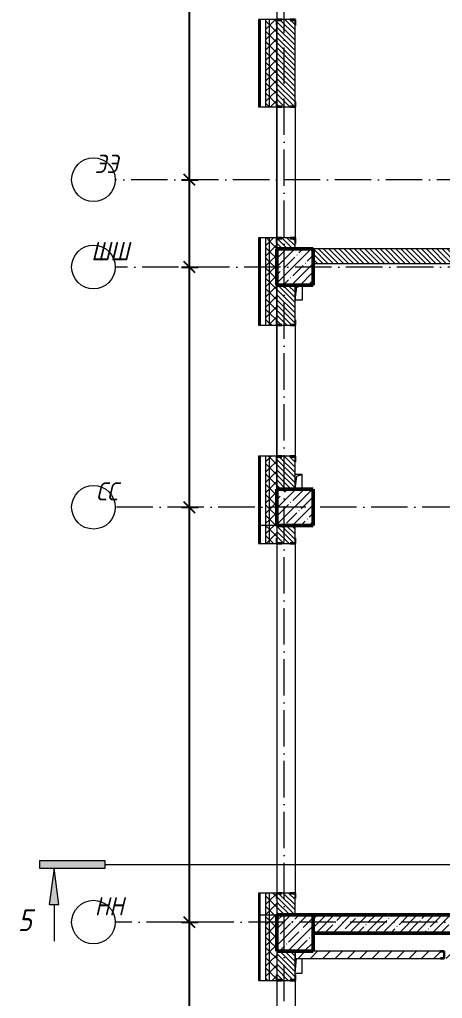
# Model space of a CAD drawing. Header units: millimetres. Extents: x -401725 to 250493, y 305116 to 802890.
# Drawn here: x 138701 to 144510, y 390075 to 403523 of the extents above; entities that cross this region are included whole.
import ezdxf

# ---------------------------------------------------------------- set-up
doc = ezdxf.new("R2010")
doc.units = ezdxf.units.MM
doc.linetypes.add('50_200_ШТРИХ_1Т_ш5_п1_п1_', pattern=[700, 500, -100, 0, -100])
for name, color, linetype, lineweight in [('A-____-____-DIMS', 7, 'Continuous', 9), ('A-GENM-____-MCUT', 7, 'Continuous', 25), ('A-GENM-____-OTLN', 7, 'Continuous', 9), ('A-GENM-____-OTLN-1', 7, 'Continuous', 25), ('A-WALL-____-MCUT', 7, 'Continuous', 13), ('A-WALL-____-MCUT-1', 7, 'Continuous', 9), ('A-WALL-____-MCUT-2', 7, 'Continuous', 50), ('A-WALL-____-OTLN', 7, 'Continuous', 9), ('A-WALL-____-PATT-1', 7, 'Continuous', 9), ('A-WALL-FNSH-MCUT-1', 7, 'Continuous', 9), ('G-____-____-SYMB', 7, 'Continuous', 9), ('S-COLS-____-MCUT', 7, 'Continuous', 50), ('S-COLS-____-OTLN', 7, 'Continuous', 9), ('S-GRID-____-IDEN', 7, 'Continuous', 9), ('S-GRID-____-OTLN-1', 7, '50_200_ШТРИХ_1Т_ш5_п1_п1_', 9)]:
    doc.layers.add(name, color=color, linetype=linetype, lineweight=lineweight)
doc.layers.add('G-____-____-SYMB-1', color=9, linetype='Continuous', lineweight=9, true_color=0x808080)
doc.styles.add('ISOCPEUR_I', font='isocpeui.ttf', dxfattribs={"width": 0.9, "height": 2.5})
doc.styles.add('ISOCPEUR_I_10', font='isocpeui.ttf', dxfattribs={"width": 0.9, "height": 180})
doc.styles.add('ISOCPEUR_I_9', font='isocpeui.ttf', dxfattribs={"width": 0.9, "height": 250})
doc.dimstyles.new('ISO-2_5_0_9К_БОЛЬШОЙ_ОСИ', dxfattribs={"dimscale": 304.8, "dimtxt": 248.995294, "dimasz": 0.492126, "dimexe": 0.393701, "dimexo": 0, "dimgap": 0, "dimtad": 1, "dimdec": 0, "dimzin": 0, "dimdsep": 46, "dimtxsty": 'ISOCPEUR_I', "dimblk1": 'OBLIQUE', "dimblk2": 'OBLIQUE', "dimsah": 1, "dimcen": 0.09, "dimdle": 0.393701, "dimazin": 0, "dimtfac": 1, "dimtdec": 4, "dimtix": 1, "dimtmove": 0, "dimatfit": 3, "dimfxl": 1, "dimtvp": 1, "dimtolj": 1, "dimtzin": 0, "dimarcsym": 2})
pattern_1 = [(135, (144685.44, 323542.244), (-35.35534, -35.35534), [])]
pattern_2 = [(45, (144685.44, 323542.24), (-70.71068, 70.71068), []), (135, (144685.44, 323542.24), (-70.71068, -70.71068), [])]
pattern_3 = [(45, (144685.44, 323542.24), (-85.53659, 85.53659), []), (45, (144742.46, 323542.24), (-85.53659, 85.53659), [])]

# ---------------------------------------------------------------- blocks, each defined once
blk = doc.blocks.new('BSC_Колонна _Прямоугольная - 500х500-V23-АР1_План отверстий 3 этажа в осях 1-64_Ю-ЯЯ')
at = {"layer": 'S-COLS-____-OTLN'}
h = blk.add_hatch(dxfattribs=at)
h.set_pattern_fill('FP_30', color=256, style=0, pattern_type=2)
h.set_pattern_definition([(45, (2200, -67431.04), (-114.04925, 114.04925), []), (45, (2314.05, -67431.04), (-114.04925, 114.04925), [201.613, -40.323, 3.353, -36.97])])
h.paths.add_polyline_path([(-250, -250), (250, -250), (250, 250), (-250, 250)], flags=0)
at = {"layer": 'S-COLS-____-MCUT'}
for p, q in [((250, 250), (-250, 250)), ((-250, 250), (-250, -250)), ((250, -250), (250, 250)), ((-250, -250), (250, -250))]:
    blk.add_line(p, q, dxfattribs=at)
blk = doc.blocks.new('BSC_Колонна _Прямоугольная - 500х500-V26-АР1_План отверстий 3 этажа в осях 1-64_Ю-ЯЯ')
at = {"layer": 'S-COLS-____-OTLN'}
h = blk.add_hatch(dxfattribs=at)
h.set_pattern_fill('FP_33', color=256, style=0, pattern_type=2)
h.set_pattern_definition([(45, (2200, -76581.04), (-114.04925, 114.04925), []), (45, (2314.05, -76581.04), (-114.04925, 114.04925), [201.613, -40.323, 3.353, -36.97])])
h.paths.add_polyline_path([(-250, -250), (250, -250), (250, 250), (-250, 250), (-250, 16)], flags=0)
at = {"layer": 'S-COLS-____-MCUT'}
for p, q in [((250, 250), (-250, 250)), ((-250, 250), (-250, -250)), ((250, -250), (250, 250)), ((-250, -250), (250, -250))]:
    blk.add_line(p, q, dxfattribs=at)
blk = doc.blocks.new('BSC_Колонна _Прямоугольная - 500х500-V32-АР1_План отверстий 3 этажа в осях 1-64_Ю-ЯЯ')
at = {"layer": 'S-COLS-____-OTLN'}
h = blk.add_hatch(dxfattribs=at)
h.set_pattern_fill('FP_39', color=256, style=0, pattern_type=2)
h.set_pattern_definition([(45, (2200, -73281.04), (-114.04925, 114.04925), []), (45, (2314.05, -73281.04), (-114.04925, 114.04925), [201.613, -40.323, 3.353, -36.97])])
h.paths.add_polyline_path([(-250, -250), (250, -250), (250, 250), (-250, 250), (-250, 87)], flags=0)
at = {"layer": 'S-COLS-____-MCUT'}
for p, q in [((250, 250), (-250, 250)), ((-250, 250), (-250, -250)), ((250, -250), (250, 250)), ((-250, -250), (250, -250))]:
    blk.add_line(p, q, dxfattribs=at)
blk = doc.blocks.new('Фахверк_СКБ_Уголок - 250_2700-27497298-АР1_План отверстий 3 этажа в осях 1-64_Ю-ЯЯ')
at = {"layer": 'A-GENM-____-MCUT'}
for p, q in [((200, 181), (125, 181)), ((125, 181), (125, 106)), ((131, 106), (131, 175)), ((131, 175), (200, 175)), ((200, 175), (200, 181)), ((125, 106), (131, 106)), ((131, -6), (125, -6)), ((125, -6), (125, -81)), ((125, -81), (200, -81)), ((131, -75), (131, -6)), ((200, -75), (131, -75)), ((200, -81), (200, -75))]:
    blk.add_line(p, q, dxfattribs=at)
blk = doc.blocks.new('Фахверк_СКБ_Уголок - 250_2700_1-27501432-АР1_План отверстий 3 этажа в осях 1-64_Ю-ЯЯ')
at = {"layer": 'A-GENM-____-MCUT'}
for p, q in [((200, 181), (125, 181)), ((125, 181), (125, 106)), ((131, 106), (131, 175)), ((131, 175), (200, 175)), ((200, 175), (200, 181)), ((125, 106), (131, 106)), ((131, -6), (125, -6)), ((125, -6), (125, -81)), ((125, -81), (200, -81)), ((131, -75), (131, -6)), ((200, -75), (131, -75)), ((200, -81), (200, -75))]:
    blk.add_line(p, q, dxfattribs=at)
blk = doc.blocks.new('154_Фахверк_СКБ_Швеллер - Тип_100_3960-28515445-АР1_План отверстий 3 этажа в осях 1-64_Ю-ЯЯ')
at = {"layer": 'A-GENM-____-MCUT'}
for p, q in [((175, 50), (125, 50)), ((125, 50), (125, -50)), ((128, 47), (175, 47)), ((128, -47), (128, 47)), ((175, 47), (175, 50)), ((125, -50), (175, -50)), ((175, -47), (128, -47)), ((175, -50), (175, -47))]:
    blk.add_line(p, q, dxfattribs=at)
blk = doc.blocks.new('AR_Отверстие прямоугольное _в плите_ - AR_Отверстие прямоугольное _в плите_-30510814-АР1_План отверстий 3 этажа в осях 1-64_Ю-ЯЯ')
at = {"layer": 'A-GENM-____-OTLN'}
for p, q in [((-50, -150), (-32, 50)), ((50, -150), (50, 50)), ((-50, -150), (50, -150))]:
    blk.add_line(p, q, dxfattribs=at)
blk = doc.blocks.new('AR_Отверстие прямоугольное _в плите_ - AR_Отверстие прямоугольное _в плите_-V176-АР1_План отверстий 3 этажа в осях 1-64_Ю-ЯЯ')
at = {"layer": 'A-GENM-____-OTLN'}
for p, q in [((-50, 100), (-50, -100)), ((-50, -100), (-25, 75)), ((-25, 75), (50, 100)), ((50, -100), (50, 100)), ((-50, -100), (50, -100))]:
    blk.add_line(p, q, dxfattribs=at)
blk = doc.blocks.new('AR_Отверстие прямоугольное _в плите_ - AR_Отверстие прямоугольное _в плите_-V179-АР1_План отверстий 3 этажа в осях 1-64_Ю-ЯЯ')
at = {"layer": 'A-GENM-____-OTLN'}
for p, q in [((50, 100), (-50, 100)), ((-50, -100), (-25, 75)), ((-25, 75), (50, 100)), ((50, -100), (50, 100))]:
    blk.add_line(p, q, dxfattribs=at)
blk = doc.blocks.new('Ось сетки - Круг_Ø6_00__ISO-2_5_0_9K_-25732049-АР1_План отверстий 3 этажа в осях 1-64_Ю-ЯЯ')
at = {"layer": 'S-GRID-____-IDEN'}
blk.add_circle((0, 0), 3, dxfattribs=at)
blk = doc.blocks.new('Разрез - Заголовок разреза-10218885-АР1_План отверстий 3 этажа в осях 1-64_Ю-ЯЯ')
at = {"layer": 'G-____-____-SYMB'}
for points in [[(0, 0.5), (0, -0.5), (-9, -0.5), (-9, 0.5)], [(-6.34, -5.5), (-7.66, -5.5), (-7, -0.5)]]:
    blk.add_hatch(color=256, dxfattribs=at).paths.add_polyline_path(points, flags=0)
for p, q in [((0, 0.5), (-9, 0.5)), ((-9, 0.5), (-9, -0.5)), ((0, -0.5), (0, 0.5)), ((-9, -0.5), (0, -0.5)), ((-7, -0.5), (-7.66, -5.5)), ((-6.34, -5.5), (-7, -0.5)), ((-7.66, -5.5), (-6.34, -5.5)), ((-7, -5.5), (-7, -10.5))]:
    blk.add_line(p, q, dxfattribs=at)
blk = doc.blocks.new('_Oblique')
at = {"color": 0, "linetype": 'ByBlock', "lineweight": -2}
blk.add_line((-0.5, -0.5), (0.5, 0.5), dxfattribs=at)
blk = doc.blocks.new('*D9761')
at = {"layer": 'A-____-____-DIMS', "color": 0, "lineweight": -2, "transparency": 16777216}
for p, q in [((141034, 386503), (141034, 391243)), ((140928, 391123), (141154, 391123)), ((140928, 386623), (141154, 386623))]:
    blk.add_line(p, q, dxfattribs=at)
at = {"layer": 'Defpoints', "color": 0, "transparency": 16777216}
for p in [(140928, 391123), (141034, 391123), (140928, 386623)]:
    blk.add_point(p, dxfattribs=at)
at = {"layer": 'A-____-____-DIMS', "color": 0, "lineweight": -2, "transparency": 16777216, "xscale": 150, "yscale": 150, "zscale": 150}
for p, rotation in [((141034, 391123), 90), ((141034, 386623), 270)]:
    blk.add_blockref('_Oblique', p, dxfattribs=dict(at, rotation=rotation))
at = {"layer": 'A-____-____-DIMS', "color": 0, "transparency": 16777216, "insert": (141033, 388873), "char_height": 2.5, "width": 781.46, "attachment_point": 5, "rotation": 90, "style": 'ISOCPEUR_I'}
blk.add_mtext('\\A1;4500', dxfattribs=at)
blk = doc.blocks.new('*D9762')
at = {"layer": 'A-____-____-DIMS', "color": 0, "lineweight": -2, "transparency": 16777216}
for p, q in [((141034, 391003), (141034, 396943)), ((140928, 396823), (141154, 396823)), ((140928, 391123), (141154, 391123))]:
    blk.add_line(p, q, dxfattribs=at)
at = {"layer": 'Defpoints', "color": 0, "transparency": 16777216}
for p in [(140928, 396823), (141034, 396823), (140928, 391123)]:
    blk.add_point(p, dxfattribs=at)
at = {"layer": 'A-____-____-DIMS', "color": 0, "lineweight": -2, "transparency": 16777216, "xscale": 150, "yscale": 150, "zscale": 150}
for p, rotation in [((141034, 396823), 90), ((141034, 391123), 270)]:
    blk.add_blockref('_Oblique', p, dxfattribs=dict(at, rotation=rotation))
at = {"layer": 'A-____-____-DIMS', "color": 0, "transparency": 16777216, "insert": (141033, 393973), "char_height": 2.5, "width": 758.48, "attachment_point": 5, "rotation": 90, "style": 'ISOCPEUR_I'}
blk.add_mtext('\\A1;5700', dxfattribs=at)
blk = doc.blocks.new('*D9763')
at = {"layer": 'A-____-____-DIMS', "color": 0, "lineweight": -2, "transparency": 16777216}
for p, q in [((141034, 396703), (141034, 400243)), ((140928, 400123), (141154, 400123)), ((140928, 396823), (141154, 396823))]:
    blk.add_line(p, q, dxfattribs=at)
at = {"layer": 'Defpoints', "color": 0, "transparency": 16777216}
for p in [(140928, 400123), (141034, 400123), (140928, 396823)]:
    blk.add_point(p, dxfattribs=at)
at = {"layer": 'A-____-____-DIMS', "color": 0, "lineweight": -2, "transparency": 16777216, "xscale": 150, "yscale": 150, "zscale": 150}
for p, rotation in [((141034, 400123), 90), ((141034, 396823), 270)]:
    blk.add_blockref('_Oblique', p, dxfattribs=dict(at, rotation=rotation))
at = {"layer": 'A-____-____-DIMS', "color": 0, "transparency": 16777216, "insert": (141033, 398473), "char_height": 2.5, "width": 758.48, "attachment_point": 5, "rotation": 90, "style": 'ISOCPEUR_I'}
blk.add_mtext('\\A1;3300', dxfattribs=at)
blk = doc.blocks.new('*D9764')
at = {"layer": 'A-____-____-DIMS', "color": 0, "lineweight": -2, "transparency": 16777216}
for p, q in [((141034, 400003), (141034, 401443)), ((140928, 401323), (141154, 401323)), ((140928, 400123), (141154, 400123))]:
    blk.add_line(p, q, dxfattribs=at)
at = {"layer": 'Defpoints', "color": 0, "transparency": 16777216}
for p in [(140928, 401323), (141034, 401323), (140928, 400123)]:
    blk.add_point(p, dxfattribs=at)
at = {"layer": 'A-____-____-DIMS', "color": 0, "lineweight": -2, "transparency": 16777216, "xscale": 150, "yscale": 150, "zscale": 150}
for p, rotation in [((141034, 401323), 90), ((141034, 400123), 270)]:
    blk.add_blockref('_Oblique', p, dxfattribs=dict(at, rotation=rotation))
at = {"layer": 'A-____-____-DIMS', "color": 0, "transparency": 16777216, "insert": (141033, 400723), "char_height": 2.5, "width": 701.02, "attachment_point": 5, "rotation": 90, "style": 'ISOCPEUR_I'}
blk.add_mtext('\\A1;1200', dxfattribs=at)
blk = doc.blocks.new('*D9765')
at = {"layer": 'A-____-____-DIMS', "color": 0, "lineweight": -2, "transparency": 16777216}
for p, q in [((141034, 401203), (141034, 405693)), ((140928, 405573), (141154, 405573)), ((140928, 401323), (141154, 401323))]:
    blk.add_line(p, q, dxfattribs=at)
at = {"layer": 'Defpoints', "color": 0, "transparency": 16777216}
for p in [(140928, 405573), (141034, 405573), (140928, 401323)]:
    blk.add_point(p, dxfattribs=at)
at = {"layer": 'A-____-____-DIMS', "color": 0, "lineweight": -2, "transparency": 16777216, "xscale": 150, "yscale": 150, "zscale": 150}
for p, rotation in [((141034, 405573), 90), ((141034, 401323), 270)]:
    blk.add_blockref('_Oblique', p, dxfattribs=dict(at, rotation=rotation))
at = {"layer": 'A-____-____-DIMS', "color": 0, "transparency": 16777216, "insert": (141033, 403448), "char_height": 2.5, "width": 781.46, "attachment_point": 5, "rotation": 90, "style": 'ISOCPEUR_I'}
blk.add_mtext('\\A1;4250', dxfattribs=at)

msp = doc.modelspace()

# ---------------------------------------------------------------- hatches: boundary and pattern name
at = {"layer": 'A-WALL-____-PATT-1'}
h = msp.add_hatch(dxfattribs=at)
h.set_pattern_fill('FP_6', color=256, style=0, pattern_type=2)
h.set_pattern_definition(pattern_3)
h.paths.add_polyline_path([(141985.4376, 396403.2863), (142005.4376, 396403.2863), (142005.4376, 397523.2863), (141985.4376, 397523.2863), (141985.4376, 396910.5482)], flags=0)
h.paths.add_polyline_path([(142005.4376, 399323.2863), (142005.4376, 400523.2863), (141985.4376, 400523.2863), (141985.4376, 399323.2863)], flags=0)
h.paths.add_polyline_path([(142005.4376, 402323.2863), (142005.4376, 403523.2863), (141985.4376, 403523.2863), (141985.4376, 402323.2863)], flags=0)
h.paths.add_polyline_path([(141985.4376, 405323.2863), (142005.4376, 405323.2863), (142005.4376, 406523.2863), (141985.4376, 406523.2863)], flags=0)
h.paths.add_polyline_path([(141985.4376, 408323.2863), (142005.4376, 408323.2863), (142005.4376, 409473.2863), (141985.4376, 409473.2863)], flags=0)
h = msp.add_hatch(dxfattribs=at)
h.set_pattern_fill('FP_4', color=256, style=0, pattern_type=2)
h.set_pattern_definition(pattern_2)
h.paths.add_polyline_path([(142135.4376, 396573.2863), (142135.4376, 397523.2863), (142085.4376, 397523.2863), (142085.4376, 396573.2863)], flags=0)
h.paths.add_polyline_path([(142135.4376, 399323.2863), (142135.4376, 400523.2863), (142085.4376, 400523.2863), (142085.4376, 399323.2863)], flags=0)
h.paths.add_polyline_path([(142085.4376, 402323.2863), (142135.4376, 402323.2863), (142135.4376, 403523.2863), (142085.4376, 403523.2863), (142085.4376, 403368.4887)], flags=0)
h.paths.add_polyline_path([(142135.4376, 405323.2863), (142135.4376, 406523.2863), (142085.4376, 406523.2863), (142085.4376, 405323.2863)], flags=0)
h.paths.add_polyline_path([(142085.4376, 408323.2863), (142135.4376, 408323.2863), (142135.4376, 409373.2863), (142085.4376, 409373.2863), (142085.4376, 409019.1866)], flags=0)
h = msp.add_hatch(dxfattribs=at)
h.set_pattern_fill('FP_4', color=256, style=0, pattern_type=2)
h.set_pattern_definition(pattern_2)
h.paths.add_polyline_path([(142235.4376, 396573.2863), (142235.4376, 397448.2863), (142229.4376, 397448.2863), (142229.4376, 397523.2863), (142135.4376, 397523.2863), (142135.4376, 396573.2863)], flags=0)
h.paths.add_polyline_path([(142229.4376, 399323.2863), (142229.4376, 399398.2863), (142235.4376, 399398.2863), (142235.4376, 400448.2863), (142229.4376, 400448.2863), (142229.4376, 400523.2863), (142135.4376, 400523.2863), (142135.4376, 399323.2863)], flags=0)
h.paths.add_polyline_path([(142229.4376, 402323.2863), (142229.4376, 402398.2863), (142235.4376, 402398.2863), (142235.4376, 403448.2863), (142229.4376, 403448.2863), (142229.4376, 403523.2863), (142135.4376, 403523.2863), (142135.4376, 402323.2863)], flags=0)
h.paths.add_polyline_path([(142135.4376, 405323.2863), (142235.4376, 405323.2863), (142235.4376, 406448.2863), (142229.4376, 406448.2863), (142229.4376, 406523.2863), (142135.4376, 406523.2863), (142135.4376, 405823.2863)], flags=0)
h.paths.add_polyline_path([(142229.4376, 408323.2863), (142229.4376, 408398.2863), (142235.4376, 408398.2863), (142235.4376, 409323.2863), (142135.4376, 409323.2863), (142135.4376, 408323.2863)], flags=0)
h = msp.add_hatch(dxfattribs=at)
h.set_pattern_fill('FP_9', color=256, style=0, pattern_type=2)
h.set_pattern_definition(pattern_1)
h.paths.add_polyline_path([(142341.4376, 400373.2863), (142485.4376, 400373.2863), (142485.4376, 400517.2863), (142416.4376, 400517.2863), (142416.4376, 400523.2863), (142304.4376, 400523.2863), (142304.4376, 400517.2863), (142235.4376, 400517.2863), (142235.4376, 400373.2863)], flags=0)
h.paths.add_polyline_path([(142416.4376, 402323.2863), (142416.4376, 402329.2863), (142485.4376, 402329.2863), (142485.4376, 403517.2863), (142416.4376, 403517.2863), (142416.4376, 403523.2863), (142304.4376, 403523.2863), (142304.4376, 403517.2863), (142235.4376, 403517.2863), (142235.4376, 402329.2863), (142304.4376, 402329.2863), (142304.4376, 402323.2863)], flags=0)
h = msp.add_hatch(dxfattribs=at)
h.set_pattern_fill('FP_9', color=256, style=0, pattern_type=2)
h.set_pattern_definition(pattern_1)
h.paths.add_polyline_path([(149735.4376, 400173.2863), (149735.4376, 400373.2863), (146241.4376, 400373.2863), (146241.4376, 400304.2863), (146235.4376, 400304.2863), (146235.4376, 400373.2863), (142735.4376, 400373.2863), (142735.4376, 400173.2863), (146235.4376, 400173.2863), (146235.4376, 400242.2863), (146241.4376, 400242.2863), (146241.4376, 400173.2863), (148206.3402, 400173.2863)], flags=0)
h = msp.add_hatch(dxfattribs=at)
h.set_pattern_fill('FP_9', color=256, style=0, pattern_type=2)
h.set_pattern_definition(pattern_1)
h.paths.add_polyline_path([(142485.4376, 397073.2863), (142485.4376, 397517.2863), (142416.4376, 397517.2863), (142416.4376, 397523.2863), (142304.4376, 397523.2863), (142304.4376, 397517.2863), (142235.4376, 397517.2863), (142235.4376, 397073.2863)], flags=0)
h.paths.add_polyline_path([(142304.4376, 399323.2863), (142416.4376, 399323.2863), (142416.4376, 399329.2863), (142485.4376, 399329.2863), (142485.4376, 399873.2863), (142235.4376, 399873.2863), (142235.4376, 399329.2863), (142304.4376, 399329.2863)], flags=0)
h = msp.add_hatch(dxfattribs=at)
h.set_pattern_fill('FP_4', color=256, style=0, pattern_type=2)
h.set_pattern_definition(pattern_2)
h.paths.add_polyline_path([(142135.4376, 391223.2863), (142135.4376, 391523.2863), (142085.4376, 391523.2863), (142085.4376, 391223.2863)], flags=0)
h.paths.add_polyline_path([(142085.4376, 396323.2863), (142135.4376, 396323.2863), (142135.4376, 396573.2863), (142085.4376, 396573.2863)], flags=0)
h = msp.add_hatch(dxfattribs=at)
h.set_pattern_fill('FP_4', color=256, style=0, pattern_type=2)
h.set_pattern_definition(pattern_2)
h.paths.add_polyline_path([(142229.4376, 391223.2863), (142235.4376, 391223.2863), (142235.4376, 391448.2863), (142229.4376, 391448.2863), (142229.4376, 391523.2863), (142135.4376, 391523.2863), (142135.4376, 391223.2863)], flags=0)
h.paths.add_polyline_path([(142229.4376, 396323.2863), (142229.4376, 396398.2863), (142235.4376, 396398.2863), (142235.4376, 396573.2863), (142135.4376, 396573.2863), (142135.4376, 396323.2863)], flags=0)
h = msp.add_hatch(dxfattribs=at)
h.set_pattern_fill('FP_9', color=256, style=0, pattern_type=2)
h.set_pattern_definition(pattern_1)
h.paths.add_polyline_path([(142235.4376, 391223.2863), (142485.4376, 391223.2863), (142485.4376, 391517.2863), (142416.4376, 391517.2863), (142416.4376, 391523.2863), (142304.4376, 391523.2863), (142304.4376, 391517.2863), (142235.4376, 391517.2863), (142235.4376, 391448.2863)], flags=0)
h.paths.add_polyline_path([(142304.4376, 396323.2863), (142416.4376, 396323.2863), (142416.4376, 396329.2863), (142485.4376, 396329.2863), (142485.4376, 396573.2863), (142235.4376, 396573.2863), (142235.4376, 396329.2863), (142304.4376, 396329.2863)], flags=0)
h = msp.add_hatch(dxfattribs=at)
h.set_pattern_fill('FP_6', color=256, style=0, pattern_type=2)
h.set_pattern_definition(pattern_3)
h.paths.add_polyline_path([(142005.4376, 391393.2863), (142005.4376, 391523.2863), (141985.4376, 391523.2863), (141985.4376, 391393.2863)], flags=0)
h.paths.add_polyline_path([(141985.4376, 396323.2863), (142005.4376, 396323.2863), (142005.4376, 396403.2863), (141985.4376, 396403.2863)], flags=0)
h = msp.add_hatch(dxfattribs=at)
h.set_pattern_fill('FP_6', color=256, style=0, pattern_type=2)
h.set_pattern_definition(pattern_3)
h.paths.add_polyline_path([(141985.4376, 378473.2863), (142005.4376, 378473.2863), (142005.4376, 379723.2863), (141985.4376, 379723.2863), (141985.4376, 379151.212)], flags=0)
h.paths.add_polyline_path([(141985.4376, 381523.2863), (142005.4376, 381523.2863), (142005.4376, 382723.2863), (141985.4376, 382723.2863), (141985.4376, 382380.1822)], flags=0)
h.paths.add_polyline_path([(142005.4376, 384523.2863), (142005.4376, 385573.2863), (141985.4376, 385573.2863), (141985.4376, 384523.2863)], flags=0)
h.paths.add_polyline_path([(142005.4376, 387373.2863), (142005.4376, 388523.2863), (141985.4376, 388523.2863), (141985.4376, 387373.2863)], flags=0)
h.paths.add_polyline_path([(141985.4376, 390323.2863), (142005.4376, 390323.2863), (142005.4376, 391393.2863), (141985.4376, 391393.2863), (141985.4376, 390452.6078)], flags=0)
h = msp.add_hatch(dxfattribs=at)
h.set_pattern_fill('FP_4', color=256, style=0, pattern_type=2)
h.set_pattern_definition(pattern_2)
h.paths.add_polyline_path([(142085.4376, 378573.2863), (142135.4376, 378573.2863), (142135.4376, 379723.2863), (142085.4376, 379723.2863), (142085.4376, 379151.212)], flags=0)
h.paths.add_polyline_path([(142085.4376, 381523.2863), (142135.4376, 381523.2863), (142135.4376, 382723.2863), (142085.4376, 382723.2863), (142085.4376, 382380.1822)], flags=0)
h.paths.add_polyline_path([(142085.4376, 384523.2863), (142135.4376, 384523.2863), (142135.4376, 385573.2863), (142085.4376, 385573.2863)], flags=0)
h.paths.add_polyline_path([(142135.4376, 387373.2863), (142135.4376, 388523.2863), (142085.4376, 388523.2863), (142085.4376, 387373.2863)], flags=0)
h.paths.add_polyline_path([(142085.4376, 390323.2863), (142135.4376, 390323.2863), (142135.4376, 391223.2863), (142085.4376, 391223.2863), (142085.4376, 390452.6078)], flags=0)
h = msp.add_hatch(dxfattribs=at)
h.set_pattern_fill('FP_4', color=256, style=0, pattern_type=2)
h.set_pattern_definition(pattern_2)
h.paths.add_polyline_path([(142135.4376, 378623.2863), (142235.4376, 378623.2863), (142235.4376, 379648.2863), (142229.4376, 379648.2863), (142229.4376, 379723.2863), (142135.4376, 379723.2863), (142135.4376, 379151.212)], flags=0)
h.paths.add_polyline_path([(142229.4376, 381523.2863), (142229.4376, 381598.2863), (142235.4376, 381598.2863), (142235.4376, 382723.2863), (142135.4376, 382723.2863), (142135.4376, 381523.2863)], flags=0)
h.paths.add_polyline_path([(142135.4376, 384523.2863), (142229.4376, 384523.2863), (142229.4376, 384598.2863), (142235.4376, 384598.2863), (142235.4376, 385573.2863), (142135.4376, 385573.2863), (142135.4376, 384598.2863)], flags=0)
h.paths.add_polyline_path([(142229.4376, 387373.2863), (142229.4376, 387448.2863), (142235.4376, 387448.2863), (142235.4376, 388448.2863), (142229.4376, 388448.2863), (142229.4376, 388523.2863), (142135.4376, 388523.2863), (142135.4376, 387373.2863)], flags=0)
h.paths.add_polyline_path([(142229.4376, 390323.2863), (142229.4376, 390398.2863), (142235.4376, 390398.2863), (142235.4376, 391223.2863), (142135.4376, 391223.2863), (142135.4376, 390323.2863)], flags=0)
h = msp.add_hatch(dxfattribs=at)
h.set_pattern_fill('FP_12', color=256, style=0, pattern_type=2)
h.set_pattern_definition([(45, (144685.44, 323542.24), (-114.04925, 114.04925), []), (45, (144799.49, 323542.24), (-114.04925, 114.04925), [201.612, -40.322, 3.353, -36.97])])
h.paths.add_polyline_path([(149735.4376, 390973.2863), (149735.4376, 391223.2863), (142735.4376, 391223.2863), (142735.4376, 390973.2863), (148206.3402, 390973.2863)], flags=0)
h = msp.add_hatch(dxfattribs=at)
h.set_pattern_fill('FP_9', color=256, style=0, pattern_type=2)
h.set_pattern_definition(pattern_1)
h.paths.add_polyline_path([(142304.4376, 387373.2863), (142416.4376, 387373.2863), (142416.4376, 387379.2863), (142485.4376, 387379.2863), (142485.4376, 388517.2863), (142416.4376, 388517.2863), (142416.4376, 388523.2863), (142304.4376, 388523.2863), (142304.4376, 388517.2863), (142235.4376, 388517.2863), (142235.4376, 387379.2863), (142304.4376, 387379.2863)], flags=0)
h.paths.add_polyline_path([(142304.4376, 390323.2863), (142416.4376, 390323.2863), (142416.4376, 390329.2863), (142485.4376, 390329.2863), (142485.4376, 390723.2863), (142235.4376, 390723.2863), (142235.4376, 390329.2863), (142304.4376, 390329.2863)], flags=0)
h = msp.add_hatch(dxfattribs=at)
h.set_pattern_fill('FP_7', color=256, style=0, pattern_type=2)
h.set_pattern_definition([(45, (144685.44, 323542.24), (-84.85281, 84.85281), [])])
h.paths.add_polyline_path([(142903.9474, 390623.2863), (144485.4376, 390623.2863), (144485.4376, 390626.2863), (144532.4376, 390626.2863), (144532.4376, 390720.2863), (144485.4376, 390720.2863), (144485.4376, 390723.2863), (142485.4376, 390723.2863), (142485.4376, 390623.2863)], flags=0)
h.paths.add_polyline_path([(150035.4376, 390623.2863), (150035.4376, 390723.2863), (148335.4376, 390723.2863), (148335.4376, 390623.2863), (149973.8045, 390623.2863)], flags=0)
h.paths.add_polyline_path([(148285.4376, 390623.2863), (148285.4376, 390626.2863), (148332.4376, 390626.2863), (148332.4376, 390720.2863), (148285.4376, 390720.2863), (148285.4376, 390723.2863), (144535.4376, 390723.2863), (144535.4376, 390623.2863), (148206.3402, 390623.2863)], flags=0)

# ---------------------------------------------------------------- linework, layer by layer
at = {"layer": 'A-WALL-____-MCUT'}
for p, q in [((142229.4376, 403523.2863), (142005.4376, 403523.2863)), ((142005.4376, 403523.2863), (142005.4376, 402323.2863)), ((142005.4376, 402323.2863), (142005.4376, 403523.2863)), ((142416.4376, 403523.2863), (142304.4376, 403523.2863)), ((142485.4376, 402398.2863), (142485.4376, 403448.2863)), ((142005.4376, 402323.2863), (142229.4376, 402323.2863)), ((142304.4376, 402323.2863), (142416.4376, 402323.2863)), ((142229.4376, 400523.2863), (142005.4376, 400523.2863)), ((142005.4376, 400523.2863), (142005.4376, 399323.2863)), ((142005.4376, 399323.2863), (142005.4376, 400523.2863)), ((142416.4376, 400523.2863), (142304.4376, 400523.2863)), ((142485.4376, 400373.2863), (142485.4376, 400448.2863)), ((146235.4376, 400373.2863), (142735.4376, 400373.2863)), ((142735.4376, 400173.2863), (146235.4376, 400173.2863)), ((142485.4376, 399398.2863), (142485.4376, 399873.2863)), ((142005.4376, 399323.2863), (142229.4376, 399323.2863)), ((142304.4376, 399323.2863), (142416.4376, 399323.2863)), ((142229.4376, 397523.2863), (142005.4376, 397523.2863)), ((142005.4376, 397523.2863), (142005.4376, 396573.2863)), ((142005.4376, 396573.2863), (142005.4376, 397523.2863)), ((142416.4376, 397523.2863), (142304.4376, 397523.2863)), ((142485.4376, 397073.2863), (142485.4376, 397448.2863)), ((142005.4376, 396573.2863), (142005.4376, 396323.2863)), ((142235.4376, 396573.2863), (142005.4376, 396573.2863)), ((142485.4376, 396398.2863), (142485.4376, 396573.2863)), ((142005.4376, 396323.2863), (142005.4376, 396403.2863)), ((142005.4376, 396323.2863), (142229.4376, 396323.2863)), ((142304.4376, 396323.2863), (142416.4376, 396323.2863)), ((142229.4376, 391523.2863), (142005.4376, 391523.2863)), ((142005.4376, 391393.2863), (142005.4376, 391523.2863)), ((142005.4376, 390323.2863), (142005.4376, 391523.2863)), ((142416.4376, 391523.2863), (142304.4376, 391523.2863)), ((142485.4376, 391223.2863), (142485.4376, 391448.2863)), ((142005.4376, 391223.2863), (142235.4376, 391223.2863)), ((142485.4376, 390398.2863), (142485.4376, 390723.2863)), ((142005.4376, 390323.2863), (142229.4376, 390323.2863)), ((142304.4376, 390323.2863), (142416.4376, 390323.2863))]:
    msp.add_line(p, q, dxfattribs=at)
at = {"layer": 'A-WALL-____-MCUT-1'}
for p, q in [((142085.4376, 402323.2863), (142085.4376, 403523.2863)), ((142135.4376, 402323.2863), (142135.4376, 403523.2863)), ((142235.4376, 403448.2863), (142235.4376, 402398.2863)), ((142235.4376, 402398.2863), (142235.4376, 403448.2863)), ((142085.4376, 399323.2863), (142085.4376, 400523.2863)), ((142135.4376, 399323.2863), (142135.4376, 400523.2863)), ((142235.4376, 400448.2863), (142235.4376, 400373.2863)), ((142235.4376, 400373.2863), (142235.4376, 400448.2863)), ((142235.4376, 399873.2863), (142235.4376, 399398.2863)), ((142235.4376, 399398.2863), (142235.4376, 399873.2863)), ((142085.4376, 396573.2863), (142085.4376, 397523.2863)), ((142135.4376, 396573.2863), (142135.4376, 397523.2863)), ((142235.4376, 397448.2863), (142235.4376, 397073.2863)), ((142235.4376, 397073.2863), (142235.4376, 397448.2863)), ((142085.4376, 396323.2863), (142085.4376, 396573.2863)), ((142135.4376, 396323.2863), (142135.4376, 396573.2863)), ((142235.4376, 396573.2863), (142235.4376, 396398.2863)), ((142085.4376, 390323.2863), (142085.4376, 391523.2863)), ((142135.4376, 390323.2863), (142135.4376, 391523.2863)), ((142235.4376, 391448.2863), (142235.4376, 391223.2863)), ((142235.4376, 390723.2863), (142235.4376, 390398.2863))]:
    msp.add_line(p, q, dxfattribs=at)
at = {"layer": 'A-WALL-____-MCUT-2'}
for p, q in [((149735.4376, 391223.2863), (142735.4376, 391223.2863)), ((142735.4376, 390973.2863), (149735.4376, 390973.2863))]:
    msp.add_line(p, q, dxfattribs=at)
at = {"layer": 'A-WALL-____-OTLN'}
for p, q in [((142235.4376, 405323.2863), (142235.4376, 403523.2863)), ((142235.4376, 400523.2863), (142235.4376, 402323.2863)), ((142235.4376, 402323.2863), (142235.4376, 400523.2863)), ((142485.4376, 402323.2863), (142485.4376, 400523.2863)), ((142235.4376, 397523.2863), (142235.4376, 399323.2863)), ((142235.4376, 399323.2863), (142235.4376, 397523.2863)), ((142485.4376, 399323.2863), (142485.4376, 397523.2863)), ((142235.4376, 396323.2863), (142235.4376, 391523.2863)), ((142485.4376, 396323.2863), (142485.4376, 391523.2863)), ((142235.4376, 390323.2863), (142235.4376, 388523.2863)), ((142485.4376, 390323.2863), (142485.4376, 388523.2863))]:
    msp.add_line(p, q, dxfattribs=at)
at = {"layer": 'A-WALL-FNSH-MCUT-1'}
for p, q in [((141985.4376, 403523.2863), (141985.4376, 402323.2863)), ((142005.4376, 403523.2863), (141985.4376, 403523.2863)), ((141985.4376, 402323.2863), (142005.4376, 402323.2863)), ((141985.4376, 400523.2863), (141985.4376, 399323.2863)), ((142005.4376, 400523.2863), (141985.4376, 400523.2863)), ((141985.4376, 399323.2863), (142005.4376, 399323.2863)), ((141985.4376, 397523.2863), (141985.4376, 396323.2863)), ((142005.4376, 397523.2863), (141985.4376, 397523.2863)), ((142005.4376, 396403.2863), (142005.4376, 396573.2863)), ((141985.4376, 396323.2863), (142005.4376, 396323.2863)), ((141985.4376, 391523.2863), (141985.4376, 391393.2863)), ((142005.4376, 391523.2863), (141985.4376, 391523.2863)), ((141985.4376, 391393.2863), (141985.4376, 390323.2863)), ((142485.4376, 390723.2863), (142485.4376, 390623.2863)), ((144485.4376, 390723.2863), (142735.4376, 390723.2863)), ((142485.4376, 390623.2863), (144485.4376, 390623.2863)), ((141985.4376, 390323.2863), (142005.4376, 390323.2863))]:
    msp.add_line(p, q, dxfattribs=at)
at = {"layer": 'G-____-____-SYMB-1'}
msp.add_line((139874.9012, 391913.2863), (249355.6286, 391913.2863), dxfattribs=at)
at = {"layer": 'S-GRID-____-OTLN-1'}
for p, q in [((142335.4376, 376035.0206), (142335.4376, 414435.0957)), ((191840.0354, 401323.2863), (140016.6674, 401323.2863)), ((177290.4376, 400123.2863), (140016.6674, 400123.2863)), ((169235.4376, 396823.2863), (140016.6674, 396823.2863)), ((248759.8442, 391123.2863), (140016.6674, 391123.2863))]:
    msp.add_line(p, q, dxfattribs=at)

# ---------------------------------------------------------------- block references
at = {"layer": 'A-GENM-____-OTLN'}
for name, p in [('AR_Отверстие прямоугольное _в плите_ - AR_Отверстие прямоугольное _в плите_-V176-АР1_План отверстий 3 этажа в осях 1-64_Ю-ЯЯ', (142535.9371, 399773.2863)), ('AR_Отверстие прямоугольное _в плите_ - AR_Отверстие прямоугольное _в плите_-V179-АР1_План отверстий 3 этажа в осях 1-64_Ю-ЯЯ', (142535.4376, 397173.2863)), ('AR_Отверстие прямоугольное _в плите_ - AR_Отверстие прямоугольное _в плите_-30510814-АР1_План отверстий 3 этажа в осях 1-64_Ю-ЯЯ', (142535.4376, 390573.2863))]:
    msp.add_blockref(name, p, dxfattribs=at)
at = {"layer": 'A-GENM-____-OTLN-1'}
for name, p, rotation in [('Фахверк_СКБ_Уголок - 250_2700-27497298-АР1_План отверстий 3 этажа в осях 1-64_Ю-ЯЯ', (142310.4376, 403648.2863), 269.9999999999999), ('Фахверк_СКБ_Уголок - 250_2700-27497298-АР1_План отверстий 3 этажа в осях 1-64_Ю-ЯЯ', (142410.4376, 402198.2863), 89.99999999999991), ('Фахверк_СКБ_Уголок - 250_2700_1-27501432-АР1_План отверстий 3 этажа в осях 1-64_Ю-ЯЯ', (142310.4376, 400648.2863), 269.9999999999999), ('Фахверк_СКБ_Уголок - 250_2700-27497298-АР1_План отверстий 3 этажа в осях 1-64_Ю-ЯЯ', (142410.4376, 399198.2863), 89.99999999999991), ('Фахверк_СКБ_Уголок - 250_2700-27497298-АР1_План отверстий 3 этажа в осях 1-64_Ю-ЯЯ', (142310.4376, 397648.2863), 269.9999999999999), ('Фахверк_СКБ_Уголок - 250_2700-27497298-АР1_План отверстий 3 этажа в осях 1-64_Ю-ЯЯ', (142410.4376, 396198.2863), 89.99999999999991), ('Фахверк_СКБ_Уголок - 250_2700-27497298-АР1_План отверстий 3 этажа в осях 1-64_Ю-ЯЯ', (142310.4376, 391648.2863), 269.9999999999999), ('154_Фахверк_СКБ_Швеллер - Тип_100_3960-28515445-АР1_План отверстий 3 этажа в осях 1-64_Ю-ЯЯ', (144660.4376, 390673.2863), 180), ('Фахверк_СКБ_Уголок - 250_2700-27497298-АР1_План отверстий 3 этажа в осях 1-64_Ю-ЯЯ', (142410.4376, 390198.2863), 89.99999999999991)]:
    msp.add_blockref(name, p, dxfattribs=dict(at, rotation=rotation))
at = {"layer": 'G-____-____-SYMB', "xscale": 99.99999999999993, "yscale": 99.99999999999993, "zscale": 99.99999999999993}
msp.add_blockref('Разрез - Заголовок разреза-10218885-АР1_План отверстий 3 этажа в осях 1-64_Ю-ЯЯ', (139874.9012, 391913.2863), dxfattribs=at)
at = {"layer": 'S-COLS-____-OTLN'}
for name, p in [('BSC_Колонна _Прямоугольная - 500х500-V26-АР1_План отверстий 3 этажа в осях 1-64_Ю-ЯЯ', (142485.4376, 400123.2863)), ('BSC_Колонна _Прямоугольная - 500х500-V32-АР1_План отверстий 3 этажа в осях 1-64_Ю-ЯЯ', (142485.4376, 396823.2863)), ('BSC_Колонна _Прямоугольная - 500х500-V23-АР1_План отверстий 3 этажа в осях 1-64_Ю-ЯЯ', (142485.4376, 390973.2863))]:
    msp.add_blockref(name, p, dxfattribs=at)
at = {"layer": 'S-GRID-____-IDEN', "xscale": 99.99999999999993, "yscale": 99.99999999999993, "zscale": 99.99999999999993}
for p, rotation in [((139716.6674, 401323.2863), 89.9999999999998), ((139716.6674, 400123.2863), 89.9999999999998), ((139716.6674, 396823.2863), 89.99999999999982), ((139716.6674, 391123.2863), 89.9999999999998)]:
    msp.add_blockref('Ось сетки - Круг_Ø6_00__ISO-2_5_0_9K_-25732049-АР1_План отверстий 3 этажа в осях 1-64_Ю-ЯЯ', p, dxfattribs=dict(at, rotation=rotation))

# ---------------------------------------------------------------- texts
at = {"layer": 'G-____-____-SYMB', "insert": (138675.1347, 391299.4799), "char_height": 300, "width": 256.54, "attachment_point": 1, "style": 'ISOCPEUR_I_10'}
msp.add_mtext('\\fISOCPEUR|b0|i1|c204|p34|;5', dxfattribs=at)
at = {"layer": 'S-GRID-____-IDEN', "char_height": 250, "attachment_point": 1, "style": 'ISOCPEUR_I_9'}
for s, insert, width in [('ЭЭ', (139733.2621, 401666.6158), 447.341625), ('ШШ', (139685.5621, 400466.6158), 562.784625), ('СС', (139751.2621, 397166.6158), 404.0505), ('НН', (139733.2621, 391466.6158), 447.341625)]:
    msp.add_mtext(s, dxfattribs=dict(at, insert=insert, width=width))

# ---------------------------------------------------------------- dimensions: what is measured, and where the dimension line sits
at = {"layer": 'A-____-____-DIMS'}
for base, p1, p2, override, picture, middle in [((141034.042, 405573.2863), (140927.976, 401323.2863), (140927.976, 405573.2863), {"dimpost": '<>', "dimfxl": 4250}, '*D9765', (141032.792, 403448.2863)), ((141034.042, 401323.2863), (140927.976, 400123.2863), (140927.976, 401323.2863), {"dimpost": '<>', "dimfxl": 1200}, '*D9764', (141032.792, 400723.2863)), ((141034.042, 400123.2863), (140927.976, 396823.2863), (140927.976, 400123.2863), {"dimpost": '<>', "dimfxl": 3300}, '*D9763', (141032.792, 398473.2863)), ((141034.042, 396823.2863), (140927.976, 391123.2863), (140927.976, 396823.2863), {"dimpost": '<>', "dimfxl": 5700}, '*D9762', (141032.7759, 393973.2863)), ((141034.042, 391123.2863), (140927.976, 386623.2863), (140927.976, 391123.2863), {"dimpost": '<>', "dimfxl": 4500}, '*D9761', (141032.792, 388873.2863))]:
    dim = msp.add_linear_dim(base=base, p1=p1, p2=p2, angle=90, dimstyle='ISO-2_5_0_9К_БОЛЬШОЙ_ОСИ', override=override, dxfattribs=at)
    dim.commit()
    dim.dimension.update_dxf_attribs({"geometry": picture, "text_midpoint": middle})

doc.saveas('drawing.dxf')
